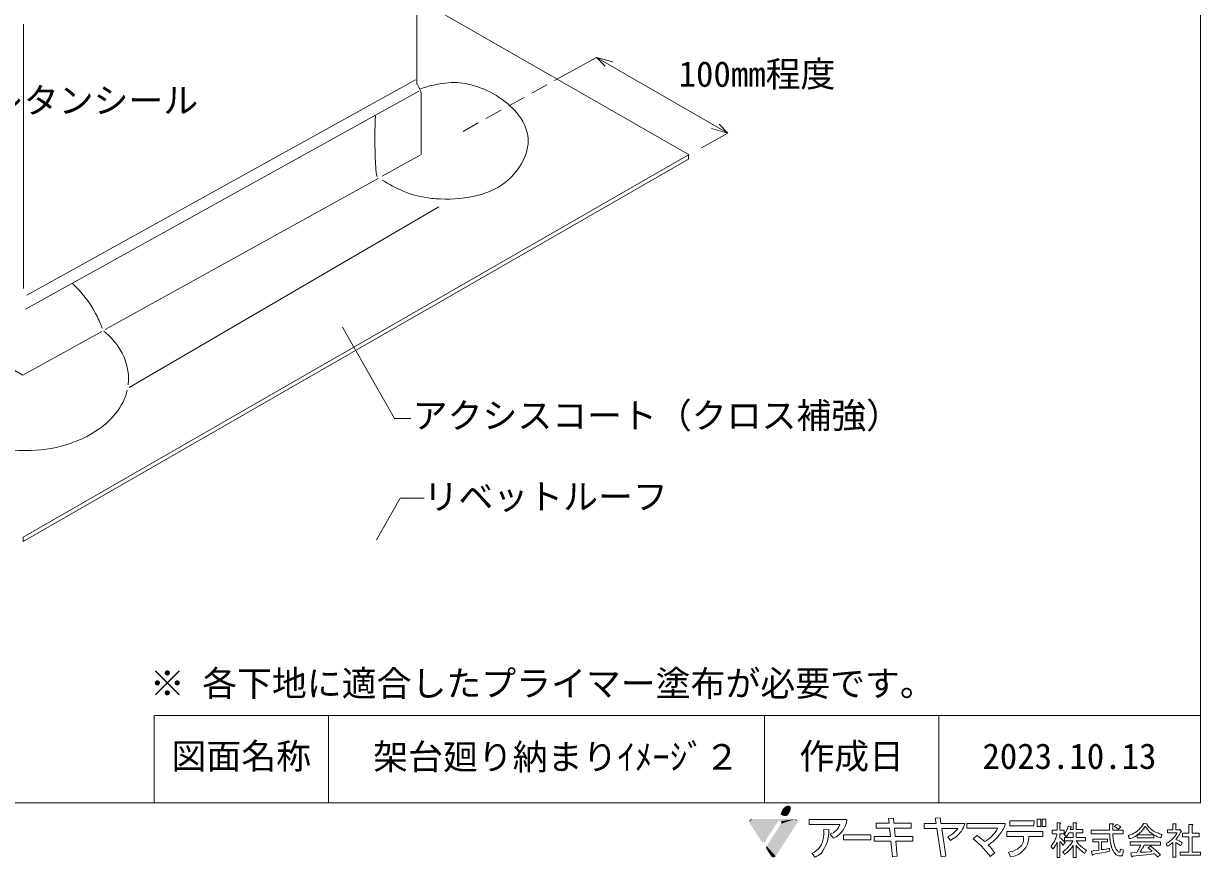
# Model space of a CAD drawing. Units: millimetres on the paper, with parts at other scales. Extents: x -135 to 135, y -94 to 92.
# Drawn here: x 0 to 135, y -94.3 to 1.3 of the extents above; entities that cross this region are included whole.
import ezdxf
from ezdxf.enums import TextEntityAlignment as Align

# ---------------------------------------------------------------- set-up
doc = ezdxf.new("R2010")
doc.units = ezdxf.units.MM
doc.linetypes.add('DASHED2', pattern=[3, 2, -1])
for name, color, linetype, lineweight in [('D-0', 7, 'Continuous', 18), ('E-0', 7, 'Continuous', 18), ('F-F', 7, 'Continuous', 18)]:
    doc.layers.add(name, color=color, linetype=linetype, lineweight=lineweight)
doc.styles.add('ＭＳ ゴシック', font='')
doc.styles.get('ＭＳ ゴシック').set_extended_font_data('MS Gothic')

msp = doc.modelspace()

# ---------------------------------------------------------------- hatches: boundary and pattern name
at = {"layer": 'F-F'}
for color, points in [(70, [(87.1, -88.72, 0.09), (86.859, -89.336)]), (70, [(87.691, -88.329, 0.2), (87.1, -88.72)]), (70, [(87.92, -88.385, 0.2), (87.691, -88.329)]), (70, [(87.793, -89.262, 0.09), (88.033, -88.646)]), (70, [(88.033, -88.646, 0.15), (87.92, -88.385)]), (5, [(83.566, -89.865, 0.41), (83.259, -90.173)]), (5, [(83.259, -90.173, 0.12), (83.296, -90.316)]), (70, [(86.859, -89.336, 0.15), (87.504, -89.533)]), (70, [(87.504, -89.533, 0.13), (87.793, -89.262)]), (5, [(88.788, -90.172, 0.41), (88.475, -89.865)]), (5, [(88.739, -90.337, 0.17), (88.788, -90.172)]), (5, [(84.643, -92.377, 0.2), (84.862, -92.471)]), (5, [(84.862, -92.471, 0.25), (85.119, -92.331)]), (5, [(85.249, -92.97, 0.16), (85.193, -93.144)]), (5, [(85.193, -93.144, 0.15), (85.246, -93.317)]), (5, [(85.816, -94.181, 0.19), (86.027, -94.266)]), (5, [(86.027, -94.266, 0.26), (86.289, -94.12)])]:
    msp.add_hatch(color=color, dxfattribs=at).paths.add_polyline_path(points)

# ---------------------------------------------------------------- linework, layer by layer
at = {"layer": 'D-0'}
for p, q in [((45.144, 26.611), (45.144, -5.604)), ((76.364, -13.729), (45.304, 4.111)), ((0.044, -29.049), (0.044, 1.248)), ((44.999, -5.11), (0.394, -29.826)), ((45.373, -6.416), (0.258, -31.423)), ((45.624, -13.697), (45.624, -6.829)), ((45.523, -13.765), (41.144, -16.169)), ((40.684, -16.429), (9.404, -33.749)), ((12.156, -40.383), (47.664, -19.669))]:
    msp.add_line(p, q, dxfattribs=at)
msp.add_lwpolyline([(76.284, -13.729), (0.004, -57.549), (0.004, -58.049), (76.284, -14.209)], close=True, dxfattribs=at)
msp.add_lwpolyline([(9.004, -33.969), (-0.046, -38.991), (-8.396, -34.129)], dxfattribs=at)
for centre, radius, start, end in [((50.056, -2.752), 5.681, 210.1397, 213.61628), ((43.175, -7.211), 2.521, 23.09251, 31.43498), ((44.089, -6.841), 1.535, 0.45927, 23.75607), ((48.336, -12.873), 7.255, 98.61448, 112.4691), ((50.007, -18.968), 13.572, 96.69954, 101.92034), ((49.318, -13.076), 7.64, 77.31423, 96.721), ((48.829, -15.776), 10.382, 43.32404, 77.95439), ((99.217, -11.89), 58.892, 177.4294, 181.86698), ((51.22, -13.345), 6.975, 27.6046, 42.27402), ((53.24, -12.235), 4.671, 2.35944, 27.02245), ((54.217, -12.098), 3.691, 351.10307, 0.8558), ((51.843, -11.701), 6.097, 322.38909, 350.87268), ((72.751, -12.819), 32.41, 181.7495, 184.05432), ((50.949, -14.387), 10.552, 183.93165, 187.68739), ((42.549, -15.546), 2.073, 186.98871, 195.90997), ((40.762, -16.068), 0.212, 192.60564, 221.49556), ((50.132, -10.588), 8.134, 304.53575, 323.53243), ((49.053, -4.588), 14.379, 236.72125, 247.58921), ((51.926, -12.93), 5.19, 297.0407, 302.87925), ((47.933, -7.577), 11.188, 247.05577, 264.20532), ((48.55, -1.452), 17.345, 264.22105, 267.68558), ((48.609, -4.757), 14.047, 266.89972, 284.93577), ((49.77, -8.701), 9.937, 284.32982, 297.02639), ((-2.566, -37.535), 12.231, 27.47111, 47.83732), ((-4.915, -38.974), 14.98, 21.0714, 28.21295), ((3.621, -40.789), 8.87, 32.16854, 50.66461), ((5.553, -39.468), 6.532, 1.22188, 31.38215), ((7.394, -39.341), 4.69, 350.82379, 0.14823), ((5.519, -39.164), 6.583, 320.53469, 346.61125), ((3.483, -37.676), 9.102, 304.21484, 321.4462), ((1.47, -34.969), 12.473, 286.00462, 304.86905), ((0.256, -31.586), 16.043, 246.86603, 270.02559), ((0.355, -31.818), 15.811, 269.66946, 286.74265)]:
    msp.add_arc(centre, radius, start, end, dxfattribs=at)
at = {"layer": 'E-0'}
for p, q in [((65.736, -2.557), (62.686, -4.245)), ((65.736, -2.557), (66.74, -3.552)), ((65.736, -2.557), (67.623, -3.063)), ((80.816, -11.219), (78.928, -10.713)), ((80.816, -11.219), (79.812, -10.224)), ((40.503, -57.852), (43.229, -53.088)), ((43.229, -53.088), (45.965, -53.088))]:
    msp.add_line(p, q, dxfattribs=at)
at = {"layer": 'E-0', "linetype": 'DASHED2'}
msp.add_line((62.686, -4.245), (49.903, -11.324), dxfattribs=at)
at = {"layer": 'E-0'}
for points in [[(65.736, -2.557), (80.816, -11.219), (77.767, -12.907)], [(36.605, -33.471), (42.581, -43.947), (44.453, -43.947)]]:
    msp.add_lwpolyline(points, dxfattribs=at)
at = {"layer": 'F-F'}
for p, q in [((15, -88), (15, -78)), ((135, -78), (15, -78)), ((35, -88), (35, -78)), ((85, -88), (85, -78)), ((105, -88), (105, -78)), ((97.803, -90.345), (97.803, -90.91)), ((99.285, -90.345), (97.803, -90.345)), ((99.787, -89.75), (99.231, -89.815)), ((99.231, -89.815), (99.285, -90.345)), ((99.849, -90.345), (99.787, -89.75)), ((101.838, -90.345), (99.849, -90.345)), ((101.835, -90.91), (101.838, -90.345)), ((103.322, -90.379), (103.322, -90.944)), ((104.674, -90.379), (103.322, -90.379)), ((105.139, -89.707), (104.583, -89.772)), ((104.583, -89.772), (104.674, -90.379)), ((105.241, -90.379), (105.139, -89.707)), ((107.975, -90.379), (105.241, -90.379)), ((132.223, -90.4), (131.839, -90.4)), ((90.113, -90.473), (93.651, -90.473)), ((91.771, -91.098), (92.37, -91.056)), ((92.932, -92.059), (92.549, -91.613)), ((97.803, -90.91), (99.343, -90.91)), ((99.343, -90.91), (99.438, -91.849)), ((99.907, -90.91), (101.835, -90.91)), ((100.004, -91.849), (99.907, -90.91)), ((103.322, -90.944), (104.759, -90.944)), ((104.759, -90.944), (105.247, -94.204)), ((105.808, -94.122), (105.327, -90.944)), ((105.327, -90.944), (107.167, -90.944)), ((108.222, -90.926), (111.727, -90.926)), ((108.936, -92.141), (109.345, -91.743)), ((118.547, -91.541), (117.987, -91.541)), ((118.887, -91.541), (119.37, -91.541)), ((120.402, -91.454), (120.402, -91.98)), ((120.731, -91.058), (121.521, -91.058)), ((120.731, -91.454), (120.731, -91.98)), ((120.731, -91.454), (121.521, -91.454)), ((121.521, -91.058), (121.521, -91.454)), ((124.584, -91.541), (122.476, -91.541)), ((124.946, -91.541), (126.142, -91.541)), ((127.745, -91.717), (127.745, -92.024)), ((132.322, -91.454), (131.202, -91.454)), ((134.056, -91.497), (134.846, -91.497)), ((134.846, -91.497), (134.846, -91.893)), ((97.589, -91.849), (97.589, -92.414)), ((99.438, -91.849), (97.589, -91.849)), ((97.589, -92.414), (99.496, -92.414)), ((99.496, -92.414), (99.676, -94.187)), ((102.033, -91.849), (100.004, -91.849)), ((100.063, -92.414), (102.031, -92.414)), ((100.238, -94.105), (100.063, -92.414)), ((102.031, -92.414), (102.033, -91.849)), ((106.32, -92.316), (106.047, -91.887)), ((112.787, -91.868), (114.7, -91.868)), ((115.313, -91.868), (116.935, -91.868)), ((118.569, -92.551), (118.569, -94.263)), ((120.38, -92.376), (119.392, -92.376)), ((120.402, -92.902), (120.402, -94.263)), ((120.764, -92.376), (121.807, -92.376)), ((124.331, -92.156), (122.652, -92.156)), ((122.652, -92.156), (122.652, -92.463)), ((123.333, -92.463), (122.652, -92.463)), ((123.662, -92.463), (123.662, -93.341)), ((123.662, -92.477), (124.331, -92.477)), ((124.331, -92.156), (124.331, -92.477)), ((130.434, -92.463), (126.933, -92.463)), ((126.933, -92.463), (126.933, -92.858)), ((128.162, -92.858), (126.933, -92.858)), ((128.557, -92.858), (130.434, -92.858)), ((130.434, -92.463), (130.434, -92.858)), ((131.839, -92.551), (131.839, -94.22)), ((133.672, -91.893), (132.937, -91.893)), ((133.672, -91.893), (133.672, -93.649)), ((134.056, -91.893), (134.056, -93.649)), ((134.056, -91.893), (134.846, -91.893)), ((90.815, -94.219), (90.433, -93.82)), ((99.676, -94.187), (100.238, -94.105)), ((105.247, -94.204), (105.808, -94.122)), ((111.418, -93.722), (110.885, -94.141)), ((113.198, -94.182), (112.968, -93.679)), ((132.662, -93.649), (132.662, -94)), ((133.672, -93.649), (132.662, -93.649)), ((135, -94), (132.662, -94)), ((134.056, -93.649), (135, -93.649)), ((135, -93.649), (135, -94))]:
    msp.add_line(p, q, dxfattribs=at)
for points in [[(-135, 92), (135, 92), (135, -88), (-135, -88)], [(94.447, -89.913), (90.113, -89.913), (90.113, -90.473)], [(112.613, -90.361), (108.222, -90.361), (108.222, -90.926)], [(113.122, -90.071), (113.122, -90.636), (115.909, -90.636)], [(115.909, -90.636), (115.912, -90.071), (113.122, -90.071)], [(118.876, -90.312), (118.569, -90.312), (118.569, -91.146)], [(118.876, -90.312), (118.942, -90.356), (118.898, -90.4), (118.887, -90.444), (118.887, -91.146)], [(120.72, -90.312), (120.402, -90.312), (120.402, -91.058), (120.062, -91.058)], [(120.72, -90.312), (120.775, -90.356), (120.731, -90.4), (120.731, -91.058)], [(124.99, -90.4), (124.573, -90.4), (124.573, -91.146)], [(124.99, -90.4), (125.012, -90.444), (124.946, -90.532), (124.946, -91.146)], [(128.557, -90.356), (128.491, -90.356), (128.447, -90.444), (128.414, -90.488), (128.392, -90.532), (128.327, -90.619), (128.305, -90.663), (128.206, -90.795), (128.162, -90.839), (128.096, -90.927), (127.92, -91.102), (127.866, -91.146), (127.822, -91.19), (127.712, -91.278), (127.514, -91.41), (127.361, -91.497), (127.185, -91.585), (126.966, -91.673), (126.834, -91.717), (126.724, -91.761), (126.735, -91.805), (126.757, -91.849), (126.768, -91.893), (126.79, -91.937), (126.801, -91.98), (126.823, -92.024), (126.834, -92.068), (126.856, -92.112)], [(128.557, -90.356), (128.864, -90.4), (128.908, -90.444), (128.864, -90.488), (128.875, -90.532), (129.007, -90.707), (129.095, -90.795), (129.128, -90.839), (129.172, -90.883), (129.227, -90.927), (129.271, -90.971), (129.435, -91.102), (129.633, -91.234), (129.786, -91.322), (129.962, -91.41), (130.182, -91.497), (130.302, -91.541), (130.445, -91.585), (130.599, -91.629), (130.588, -91.673), (130.544, -91.761), (130.533, -91.805), (130.489, -91.893), (130.478, -91.937), (130.434, -92.024), (130.412, -92.024)], [(131.839, -90.4), (131.839, -91.102), (131.202, -91.102), (131.202, -91.454)], [(132.223, -90.4), (132.179, -90.444), (132.168, -90.488), (132.168, -91.058), (132.19, -91.102)], [(116.935, -91.868), (116.938, -91.303), (112.787, -91.303), (112.787, -91.868)], [(118.547, -91.541), (118.525, -91.629), (118.525, -91.673), (118.492, -91.805), (118.47, -91.849), (118.437, -91.98), (118.415, -92.024), (118.404, -92.068), (118.382, -92.112), (118.371, -92.156), (118.327, -92.244), (118.316, -92.288), (118.251, -92.419), (118.218, -92.463), (118.174, -92.551), (118.141, -92.595), (118.119, -92.639), (117.987, -92.815), (117.943, -92.858), (117.91, -92.902), (117.866, -92.946), (117.866, -92.99), (117.888, -93.034), (117.921, -93.078), (117.943, -93.122), (117.976, -93.166), (117.998, -93.21), (118.031, -93.254), (118.053, -93.298)], [(118.569, -91.146), (117.987, -91.146), (117.987, -91.541)], [(118.887, -91.146), (119.37, -91.146), (119.37, -91.541)], [(118.887, -91.541), (118.887, -92.024), (119.019, -92.112), (119.184, -92.244), (119.403, -92.463), (119.469, -92.551), (119.304, -92.771), (119.26, -92.815), (119.227, -92.858)], [(119.875, -90.663), (119.853, -90.663), (119.842, -90.707), (119.82, -90.751), (119.798, -90.839), (119.776, -90.883), (119.765, -90.927), (119.743, -90.971), (119.732, -91.015), (119.688, -91.102), (119.678, -91.146), (119.612, -91.278), (119.579, -91.322), (119.535, -91.41), (119.403, -91.585), (119.359, -91.629), (119.491, -91.761), (119.524, -91.805), (119.612, -91.893)], [(120.402, -91.454), (119.908, -91.454), (119.842, -91.585), (119.809, -91.629), (119.765, -91.717), (119.634, -91.893), (119.612, -91.893)], [(119.875, -90.663), (120.051, -90.707), (120.204, -90.751), (120.204, -90.795), (120.138, -90.839), (120.128, -90.883), (120.106, -90.927), (120.084, -91.015), (120.062, -91.058)], [(124.573, -91.146), (122.476, -91.146), (122.476, -91.541)], [(124.584, -91.541), (124.584, -91.585), (124.595, -91.629), (124.595, -91.849), (124.606, -91.893), (124.606, -92.024), (124.617, -92.068), (124.617, -92.156), (124.628, -92.2), (124.628, -92.244), (124.639, -92.288), (124.639, -92.332), (124.65, -92.376), (124.65, -92.419), (124.672, -92.507), (124.672, -92.551), (124.705, -92.683), (124.705, -92.727), (124.759, -92.946), (124.781, -92.99), (124.814, -93.122), (124.836, -93.166), (124.847, -93.21), (124.913, -93.341), (124.924, -93.385), (124.946, -93.429), (124.979, -93.473), (125.023, -93.561), (125.056, -93.605), (125.078, -93.649), (125.209, -93.824), (125.297, -93.912), (125.352, -93.956), (125.484, -94.044), (125.594, -94.088)], [(124.946, -91.146), (126.142, -91.146), (126.142, -91.541)], [(124.946, -91.541), (124.946, -91.629), (124.957, -91.673), (124.957, -91.761), (124.968, -91.805), (124.968, -91.893), (124.979, -91.937), (124.979, -91.98), (124.99, -92.024), (124.99, -92.112), (125.001, -92.156), (125.001, -92.2), (125.023, -92.288), (125.023, -92.332), (125.034, -92.376), (125.034, -92.419), (125.067, -92.551), (125.067, -92.595), (125.133, -92.858), (125.155, -92.902), (125.176, -92.99), (125.198, -93.034), (125.209, -93.078), (125.341, -93.341), (125.374, -93.385), (125.396, -93.429), (125.429, -93.473), (125.473, -93.517), (125.506, -93.561), (125.561, -93.605), (125.637, -93.649)], [(125.451, -90.488), (125.407, -90.488), (125.352, -90.532), (125.308, -90.575), (125.198, -90.663), (125.155, -90.707), (125.198, -90.751), (125.275, -90.795), (125.341, -90.839), (125.561, -91.015)], [(125.451, -90.488), (125.605, -90.575), (125.659, -90.619), (125.725, -90.663), (125.78, -90.707), (125.824, -90.751), (125.857, -90.795), (125.747, -90.883), (125.703, -90.927), (125.594, -91.015), (125.561, -91.015)], [(127.745, -91.717), (127.712, -91.717), (127.514, -91.849), (127.284, -91.98), (127.086, -92.068), (126.977, -92.112), (126.856, -92.112)], [(129.732, -91.717), (129.666, -91.717), (129.666, -92.024), (127.745, -92.024)], [(128.678, -90.707), (128.7, -90.751), (128.733, -90.795), (128.755, -90.839), (128.985, -91.146), (129.205, -91.366), (129.369, -91.497), (129.567, -91.629), (129.644, -91.673), (127.778, -91.673)], [(128.678, -90.707), (128.645, -90.707), (128.612, -90.751), (128.59, -90.795), (128.557, -90.839), (128.535, -90.883), (128.338, -91.146), (128.294, -91.19), (128.261, -91.234), (127.997, -91.497), (127.778, -91.673)], [(129.732, -91.717), (129.885, -91.805), (130.061, -91.893), (130.28, -91.98), (130.412, -92.024)], [(132.322, -91.454), (132.3, -91.497), (132.267, -91.541), (132.245, -91.585), (132.179, -91.673), (132.157, -91.717), (132.091, -91.805), (132.047, -91.849), (131.982, -91.937), (131.938, -91.98), (131.905, -92.024), (131.729, -92.2), (131.674, -92.244), (131.63, -92.288), (131.521, -92.376), (131.455, -92.419), (131.4, -92.463), (131.202, -92.595), (131.125, -92.639), (131.06, -92.683), (131.104, -92.771), (131.114, -92.815), (131.202, -92.99)], [(132.618, -91.058), (132.838, -91.278), (132.794, -91.322), (132.728, -91.366), (132.662, -91.497), (132.629, -91.541), (132.585, -91.629), (132.552, -91.673), (132.53, -91.717), (132.432, -91.849), (132.41, -91.893), (132.245, -92.112), (132.201, -92.156), (132.168, -92.2), (132.256, -92.244), (132.377, -92.288), (132.574, -92.376), (132.662, -92.419), (132.816, -92.507), (132.882, -92.551), (132.904, -92.595), (132.75, -92.902), (132.706, -92.902)], [(132.618, -91.058), (132.585, -91.058), (132.563, -91.102), (132.19, -91.102)], [(133.672, -91.497), (132.937, -91.497), (132.937, -91.893)], [(134.1, -90.488), (133.672, -90.488), (133.672, -91.497)], [(134.1, -90.488), (134.122, -90.532), (134.078, -90.575), (134.056, -90.619), (134.056, -91.497)], [(118.569, -92.551), (118.536, -92.551), (118.492, -92.639), (118.481, -92.683), (118.415, -92.815), (118.382, -92.858), (118.338, -92.946), (118.273, -93.034), (118.251, -93.078), (118.152, -93.21), (118.108, -93.254), (118.075, -93.298), (118.053, -93.298)], [(118.942, -92.463), (118.887, -92.463), (118.887, -94.263), (118.569, -94.263)], [(118.942, -92.463), (118.986, -92.507), (119.118, -92.683), (119.14, -92.727), (119.173, -92.771), (119.195, -92.815), (119.227, -92.858)], [(120.38, -92.376), (120.358, -92.419), (120.325, -92.463), (120.303, -92.507), (120.204, -92.639), (120.182, -92.683), (120.149, -92.727), (120.106, -92.771), (120.007, -92.902), (119.919, -92.99), (119.886, -93.034), (119.71, -93.21), (119.656, -93.254), (119.612, -93.298), (119.557, -93.341), (119.513, -93.385), (119.458, -93.429), (119.392, -93.473), (119.227, -93.605), (119.293, -93.737), (119.326, -93.78), (119.392, -93.912)], [(120.402, -91.98), (119.392, -91.98), (119.392, -92.376)], [(120.402, -92.902), (120.38, -92.902), (120.347, -92.946), (120.325, -92.99), (120.292, -93.034), (120.27, -93.078), (120.106, -93.298), (120.062, -93.341), (120.029, -93.385), (119.765, -93.649), (119.491, -93.868), (119.425, -93.912), (119.392, -93.912)], [(120.775, -92.902), (120.731, -92.902), (120.731, -94.263), (120.402, -94.263)], [(120.731, -91.98), (121.807, -91.98), (121.807, -92.376)], [(120.764, -92.376), (120.786, -92.419), (120.984, -92.683), (121.028, -92.727), (121.06, -92.771), (121.148, -92.858), (121.203, -92.902), (121.247, -92.946), (121.521, -93.166), (121.851, -93.385), (121.928, -93.429), (121.884, -93.517), (121.851, -93.561), (121.741, -93.78), (121.686, -93.78)], [(120.775, -92.902), (120.874, -93.034), (120.918, -93.078), (120.951, -93.122), (120.995, -93.166), (121.028, -93.21), (121.203, -93.385), (121.258, -93.429), (121.302, -93.473), (121.412, -93.561), (121.456, -93.605), (121.51, -93.649), (121.576, -93.693), (121.686, -93.78)], [(123.333, -92.463), (123.333, -93.429), (123.069, -93.473), (122.696, -93.517), (122.498, -93.561), (122.542, -93.737), (122.542, -93.78), (122.586, -93.956), (122.619, -94)], [(128.162, -92.858), (128.129, -92.902), (128.041, -93.078), (128.008, -93.122), (127.92, -93.298), (127.888, -93.341), (127.8, -93.517), (127.767, -93.561), (127.701, -93.693), (127.075, -93.737), (126.998, -93.78), (127.009, -93.824), (127.031, -93.868), (127.097, -94.132), (127.13, -94.176)], [(128.557, -92.858), (128.513, -92.946), (128.48, -92.99), (128.458, -93.034), (128.425, -93.078), (128.381, -93.166), (128.349, -93.21), (128.327, -93.254), (128.294, -93.298), (128.25, -93.385), (128.217, -93.429), (128.195, -93.473), (128.162, -93.517), (128.118, -93.605), (128.085, -93.649)], [(129.314, -92.99), (129.271, -92.99), (129.007, -93.166), (129.051, -93.21), (129.38, -93.473), (129.424, -93.517), (129.479, -93.561), (129.238, -93.605), (128.645, -93.649), (128.085, -93.649)], [(129.314, -92.99), (129.424, -93.078), (129.49, -93.122), (129.71, -93.298), (129.753, -93.341), (129.863, -93.429), (129.907, -93.473), (129.962, -93.517), (130.05, -93.605), (130.105, -93.649), (130.236, -93.78), (130.269, -93.824), (130.313, -93.868), (130.379, -93.956), (130.401, -94), (130.324, -94.044), (130.193, -94.132), (130.116, -94.176), (130.05, -94.176)], [(131.839, -92.551), (131.817, -92.551), (131.773, -92.595), (131.554, -92.771), (131.488, -92.815), (131.433, -92.858), (131.301, -92.946), (131.224, -92.99), (131.202, -92.99)], [(132.19, -92.551), (132.168, -92.551), (132.168, -94.22), (131.839, -94.22)], [(132.19, -92.551), (132.267, -92.595), (132.53, -92.771), (132.64, -92.858), (132.706, -92.902)], [(124.573, -93.254), (124.584, -93.298), (124.584, -93.341), (124.606, -93.429), (124.606, -93.473), (124.617, -93.517), (124.54, -93.561), (124.123, -93.649), (123.684, -93.737), (123.223, -93.824), (122.981, -93.868), (122.729, -93.912), (122.674, -93.956), (122.652, -94), (122.619, -94)], [(124.573, -93.254), (124.452, -93.254), (124.211, -93.298), (123.947, -93.341), (123.662, -93.341)], [(125.89, -93.298), (125.978, -93.341), (126.175, -93.429), (126.175, -93.473), (126.153, -93.561), (126.153, -93.605), (126.131, -93.693), (126.131, -93.737), (126.109, -93.824), (126.109, -93.868), (126.098, -93.912), (126.055, -94), (126.022, -94.044), (125.967, -94.088), (125.594, -94.088)], [(125.89, -93.298), (125.813, -93.298), (125.813, -93.385), (125.802, -93.429), (125.802, -93.473), (125.791, -93.517), (125.791, -93.561), (125.769, -93.605), (125.736, -93.649), (125.637, -93.649)], [(129.764, -93.868), (129.589, -93.868), (129.194, -93.912), (128.788, -93.956), (127.602, -94.088), (127.24, -94.132), (127.174, -94.176), (127.13, -94.176)], [(129.764, -93.868), (129.808, -93.912), (129.863, -93.956), (129.896, -94), (129.94, -94.044), (129.973, -94.088), (130.017, -94.132), (130.05, -94.176)]]:
    msp.add_lwpolyline(points, dxfattribs=at)
for points in [[(116.269, -89.871), (116.269, -90.702), (116.689, -90.702), (116.689, -89.871)], [(116.854, -89.871), (116.854, -90.702), (117.274, -90.702), (117.274, -89.871)], [(97.191, -92.232), (97.193, -91.667), (94.061, -91.667), (94.061, -92.232)]]:
    msp.add_lwpolyline(points, close=True, dxfattribs=at)
for centre, radius, start, end in [((91.824, -89.669), 2.635, 294.8858, 354.69747), ((104.741, -89.43), 3.37, 327.63749, 343.65418), ((111.108, -90.197), 1.514, 335.50113, 353.79682), ((88.248, -91.237), 4.127, 321.70219, 2.51808), ((87.92, -91.573), 3.881, 355.59126, 7.04088), ((91.903, -89.887), 1.843, 290.51409, 341.45837), ((104.806, -89.292), 2.876, 295.56538, 324.94095), ((104.909, -89.377), 3.26, 295.64126, 325.26891), ((103.434, -100.195), 10.314, 48.70056, 55.02812), ((108.582, -89.337), 3.524, 298.08031, 333.1921), ((107.056, -87.951), 6.144, 318.37205, 332.10657), ((89.438, -91.682), 2.358, 294.95827, 355.39657), ((103.133, -99.803), 9.611, 45.98543, 52.85886), ((99.938, -102.448), 13.741, 37.19387, 44.0673), ((107, -87.437), 6.536, 304.1408, 315.32696), ((103.277, -99.935), 10.242, 37.35157, 43.80171), ((112.644, -91.198), 2.502, 277.43741, 318.2533), ((113.035, -91.909), 2.278, 274.09817, 1.03795), ((113.136, -92.087), 1.58, 330.51445, 7.9511), ((89.831, -91.921), 2.5, 293.16671, 311.4624)]:
    msp.add_arc(centre, radius, start, end, dxfattribs=at)
at = {"layer": 'F-F', "color": 70}
for points in [[(87.1, -88.72), (86.859, -89.336), (88.033, -88.646), (87.793, -89.262)], [(87.691, -88.329), (87.1, -88.72), (87.92, -88.385), (88.033, -88.646)], [(86.859, -89.336), (87.504, -89.533), (87.793, -89.262)]]:
    msp.add_solid(points, dxfattribs=at)
at = {"layer": 'F-F', "color": 5}
for points in [[(88.475, -89.865), (83.259, -90.173), (86.737, -90.056)], [(88.475, -89.865), (83.566, -89.865), (83.259, -90.173)], [(83.259, -90.173), (86.587, -90.091), (86.737, -90.056)], [(83.259, -90.173), (85.119, -92.331), (86.587, -90.091)], [(83.259, -90.173), (84.862, -92.471), (85.119, -92.331)], [(83.259, -90.173), (84.643, -92.377), (84.862, -92.471)], [(83.259, -90.173), (83.296, -90.316), (84.643, -92.377)], [(88.475, -89.865), (86.913, -90.403), (85.249, -92.97)], [(85.249, -92.97), (88.788, -90.172), (88.475, -89.865)], [(85.249, -92.97), (88.739, -90.337), (88.788, -90.172)], [(85.249, -92.97), (86.289, -94.12), (88.739, -90.337)], [(88.475, -89.865), (86.737, -90.056), (86.878, -90.118)], [(88.475, -89.865), (86.878, -90.118), (86.943, -90.185)], [(88.475, -89.865), (86.948, -90.346), (86.913, -90.403)], [(88.475, -89.865), (86.943, -90.185), (86.948, -90.346)], [(85.249, -92.97), (85.193, -93.144), (85.246, -93.317)], [(85.249, -92.97), (85.246, -93.317), (85.816, -94.181)], [(85.249, -92.97), (86.027, -94.266), (86.289, -94.12)], [(85.249, -92.97), (85.816, -94.181), (86.027, -94.266)]]:
    msp.add_solid(points, dxfattribs=at)

# ---------------------------------------------------------------- texts
at = {"layer": 'D-0', "style": 'ＭＳ ゴシック'}
msp.add_text('架台廻り納まりｲﾒｰｼﾞ２', height=2.933, dxfattribs=at).set_placement((40.135, -85.08), align=Align.BOTTOM_LEFT)
at = {"layer": 'E-0', "style": 'ＭＳ ゴシック'}
for s, p in [('100mm程度', (75.157, -6.803)), ('ウレタンシール', (-7.938, -9.827)), ('アクシスコート（クロス補強）', (44.661, -45.947)), ('リベットルーフ', (45.906, -55.252)), ('※ 各下地に適合したプライマー塗布が必要です。', (14.524, -76.654)), ('図面名称', (17, -85)), ('作成日', (89, -85)), ('2023.10.13', (110, -85))]:
    msp.add_text(s, height=2.933, dxfattribs=at).set_placement(p, align=Align.BOTTOM_LEFT)

doc.saveas('drawing.dxf')
